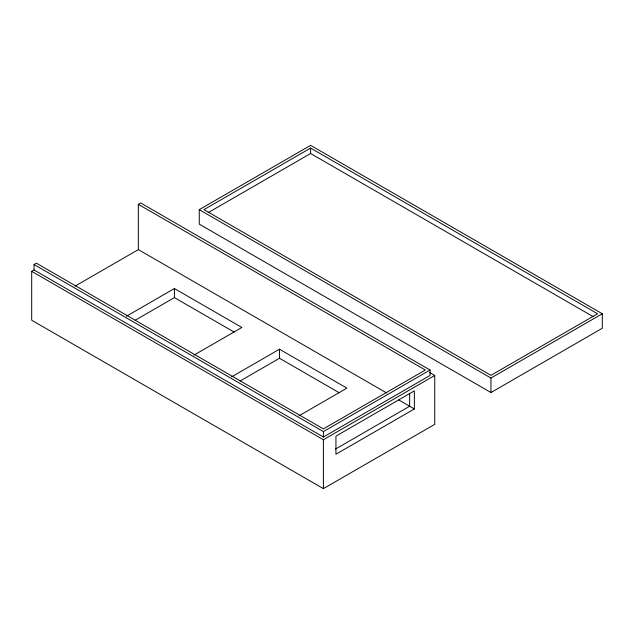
<?xml version="1.0" encoding="UTF-8"?>
<svg xmlns="http://www.w3.org/2000/svg" width="634" height="634" viewBox="0 0 634 634"><rect width="100%" height="100%" fill="white"/><g stroke="black" fill="none" stroke-linecap="round" stroke-linejoin="round"><path stroke-width="0.95" d="M138.339 204.338L140.693 202.975L430.034 370.026L430.034 375.463L323.395 437.032L34.054 269.981L34.054 264.544L36.407 263.189L323.395 428.885L425.335 370.026L138.339 204.338L138.339 249.606L386.74 393.025M429.606 372.499L434.742 375.463L434.742 424.352L323.395 488.64L31.7 320.233L31.7 271.336L34.054 269.981M199.258 209.648L310.605 145.36L602.3 313.767L602.3 328.253L490.954 392.541L199.258 224.135L199.258 209.648L490.954 378.054L602.3 313.767M310.605 148.079L203.966 209.648L490.954 375.336L597.593 313.767L310.605 148.079L310.605 153.507L593.313 316.731M74.955 286.203L138.339 249.606M208.229 212.612L310.605 153.507M126.507 316.2L174.413 288.541L241.847 327.477L193.941 355.135M135.066 320.313L174.413 297.6L234.16 332.097M231.584 376.865L279.483 349.207L346.917 388.135L299.018 415.793M240.135 380.979L279.483 358.258L339.238 392.755M34.054 264.544L323.395 431.596L430.034 370.026M31.7 271.336L323.395 439.75L434.742 375.463M335.497 449.054L409.651 406.243L409.651 393.857M414.351 408.962L335.941 454.237L335.941 436.129L414.351 390.853L414.351 408.962L398.746 399.951M490.954 378.054L490.954 392.541M323.395 431.596L323.395 437.032M323.395 439.75L323.395 488.64M279.483 349.207L279.483 358.258M174.413 288.541L174.413 297.6"/></g></svg>
